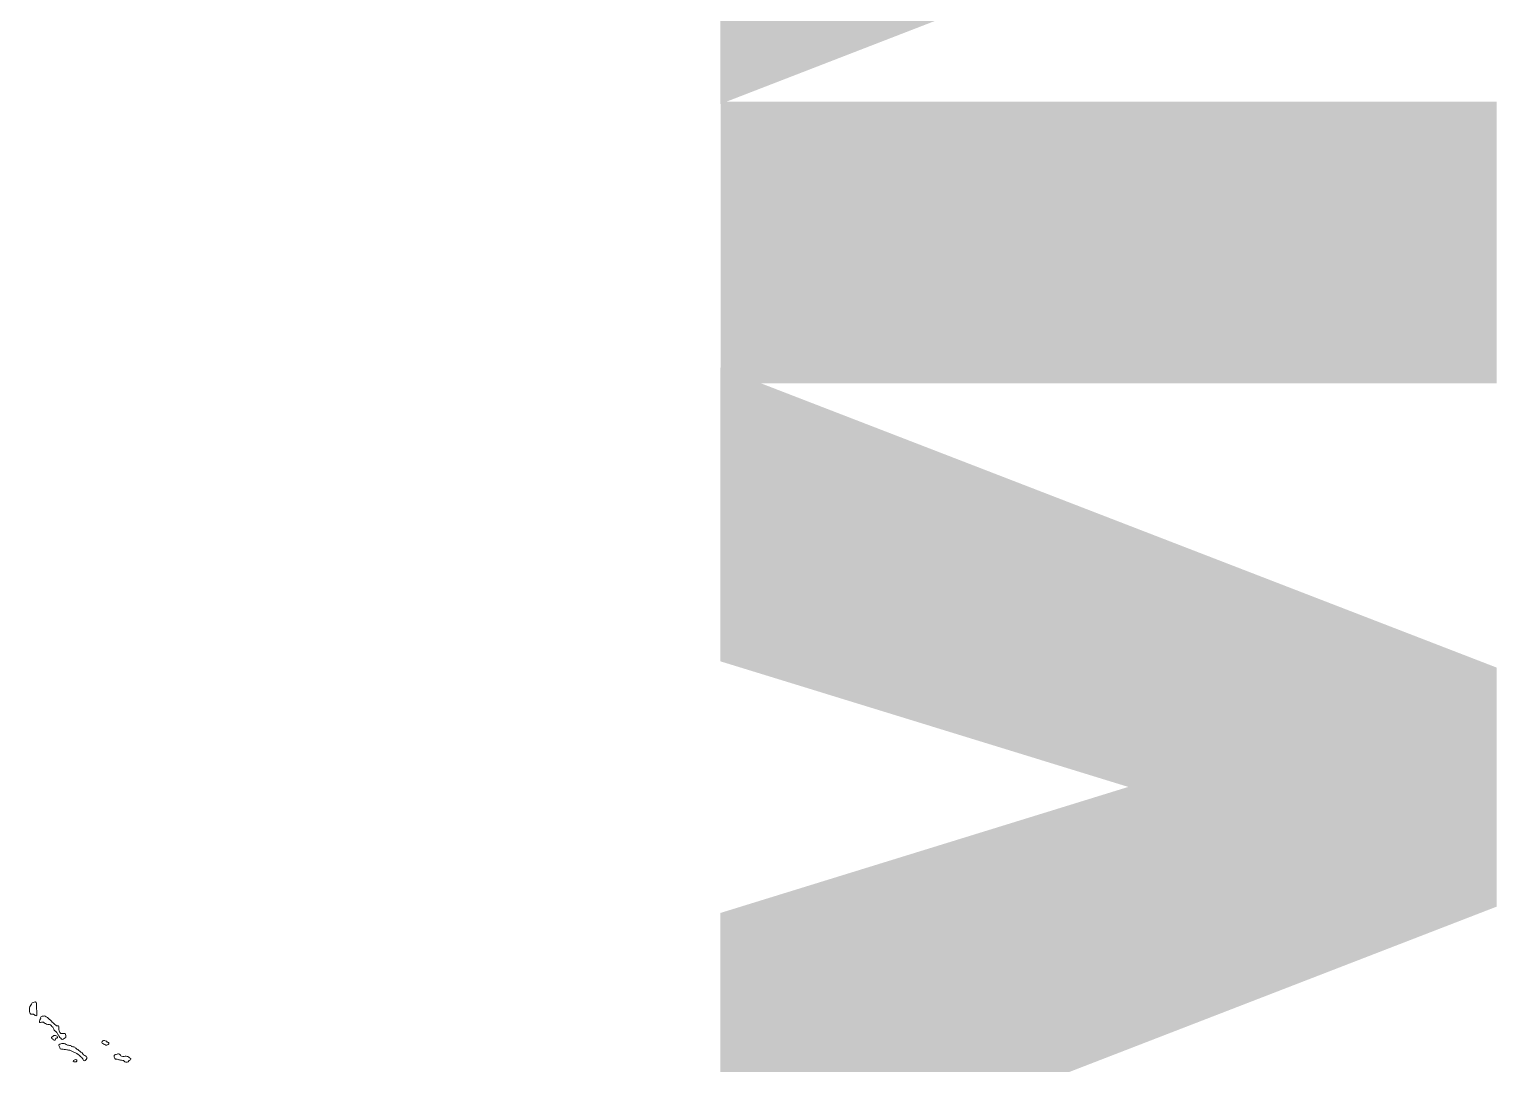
# Model space of a CAD drawing. Header units: millimetres. Extents: x 7106 to 73427, y -466 to 50348.
# Drawn here: x 42359.3 to 42516.8, y 7579.4 to 7690.4 of the extents above; entities that cross this region are included whole.
import ezdxf

# ---------------------------------------------------------------- set-up
doc = ezdxf.new("R2010")
doc.units = ezdxf.units.MM
doc.layers.add('02', color=1, linetype='Continuous')
doc.layers.add('Cotas', color=1, linetype='Continuous')

# ---------------------------------------------------------------- blocks, each defined once
blk = doc.blocks.new('ESTACIÓN DE TRABAJO VIVOTECK')
at = {"layer": '02', "transparency": 33554687}
for points in [[(-156.82, 2199.64), (-32.6, 2151.57), (-32.6, 2113.36), (-156.82, 2065.27), (-156.82, 2112.35), (-91.55, 2132.47), (-156.82, 2152.59)], [(-156.81, 2020.58), (-156.81, 2065.62), (-32.6, 2065.62), (-32.6, 2020.58)], [(-156.82, 2023.07), (-32.6, 1975.07), (-32.6, 1936.81), (-156.82, 1888.75), (-156.82, 1935.8), (-91.55, 1955.97), (-156.82, 1976.07)]]:
    blk.add_hatch(color=256, dxfattribs=at).paths.add_polyline_path(points)
at = {"layer": '02', "lineweight": 18}
blk.add_lwpolyline([(-255.16, 1914.65, 0.01897), (-255.48, 1914.82)], format="xyb", dxfattribs=at)
for points in [[(-267.42, 1920.24), (-267.42, 1920.5), (-267.34, 1920.84), (-267.34, 1920.84)], [(-267.34, 1920.84), (-267.34, 1920.84), (-267.01, 1921.19), (-267.01, 1921.33)], [(-267.01, 1921.33), (-267.01, 1921.43), (-266.65, 1921.59), (-266.46, 1921.55)], [(-266.46, 1921.55), (-266.25, 1921.48), (-266.26, 1921.19), (-266.26, 1920.78)], [(-267.34, 1919.81), (-267.39, 1919.98), (-267.42, 1920.12), (-267.42, 1920.24)], [(-266.88, 1919.6), (-267.08, 1919.54), (-267.3, 1919.62), (-267.34, 1919.81)], [(-266.48, 1919.38), (-266.72, 1919.51), (-266.7, 1919.66), (-266.88, 1919.6)], [(-266.2, 1919.66), (-266.2, 1919.39), (-266.23, 1919.27), (-266.48, 1919.38)], [(-266.26, 1920.78), (-266.26, 1920.39), (-266.2, 1919.88), (-266.2, 1919.66)], [(-265.8, 1918.45), (-265.8, 1918.65), (-265.67, 1918.83), (-265.62, 1918.83)], [(-265.62, 1918.83), (-265.55, 1918.83), (-265.7, 1919.18), (-265.52, 1919.21)], [(-265.52, 1919.21), (-265.31, 1919.27), (-264.99, 1919.37), (-264.87, 1919.27)], [(-264.87, 1919.27), (-264.76, 1919.18), (-264.68, 1919.18), (-264.53, 1919.07)], [(-264.53, 1919.07), (-264.34, 1918.9), (-264.2, 1918.75), (-264.08, 1918.68)], [(-264.08, 1918.68), (-263.94, 1918.61), (-263.8, 1918.32), (-263.63, 1918.24)], [(-265.46, 1918.31), (-265.8, 1918.24), (-265.8, 1918.24), (-265.8, 1918.45)], [(-265.01, 1918.18), (-265.2, 1918.31), (-265.12, 1918.32), (-265.46, 1918.31)], [(-264.2, 1917.93), (-264.56, 1917.97), (-264.83, 1918.06), (-265.01, 1918.18)], [(-263.8, 1917.61), (-263.96, 1917.74), (-263.84, 1917.88), (-264.2, 1917.93)], [(-263.52, 1917.18), (-263.56, 1917.38), (-263.62, 1917.48), (-263.8, 1917.61)], [(-263.63, 1918.24), (-263.48, 1918.12), (-263.21, 1917.77), (-263.07, 1917.74)], [(-263.21, 1916.17), (-263.42, 1916.19), (-263.4, 1916.25), (-263.62, 1916.08)], [(-263.12, 1916.78), (-263.21, 1916.94), (-263.47, 1916.94), (-263.52, 1917.18)], [(-262.94, 1915.89), (-262.95, 1916.1), (-262.98, 1916.11), (-263.21, 1916.17)], [(-262.84, 1916.36), (-262.99, 1916.44), (-262.98, 1916.65), (-263.12, 1916.78)], [(-263.07, 1917.74), (-262.9, 1917.7), (-262.72, 1917.87), (-262.71, 1917.56)], [(-262.54, 1915.88), (-262.68, 1916.02), (-262.68, 1916.3), (-262.84, 1916.36)], [(-262.71, 1917.56), (-262.68, 1917.21), (-262.72, 1917), (-262.62, 1916.79)], [(-262.62, 1916.79), (-262.5, 1916.65), (-262.47, 1916.5), (-262.28, 1916.49)], [(-262.28, 1916.49), (-262.08, 1916.44), (-261.65, 1916.65), (-261.62, 1916.36)], [(-261.62, 1916.36), (-261.62, 1916.1), (-261.47, 1915.88), (-261.68, 1915.79)], [(-263.62, 1916.08), (-263.84, 1915.89), (-263.9, 1915.97), (-263.9, 1915.79)], [(-263.9, 1915.79), (-263.9, 1915.69), (-263.77, 1915.74), (-263.64, 1915.61)], [(-263.64, 1915.61), (-263.52, 1915.49), (-263.44, 1915.35), (-263.31, 1915.45)], [(-263.31, 1915.45), (-263.22, 1915.45), (-263.24, 1915.69), (-263.17, 1915.74)], [(-263.17, 1915.74), (-263.12, 1915.79), (-262.91, 1915.74), (-262.94, 1915.89)], [(-262.56, 1914.24), (-262.5, 1914.4), (-262.84, 1914.56), (-262.69, 1914.7)], [(-262.69, 1914.7), (-262.5, 1914.85), (-262.21, 1914.91), (-262.06, 1914.91)], [(-262.28, 1914.02), (-262.47, 1914.02), (-262.57, 1914.02), (-262.56, 1914.24)], [(-262.25, 1915.59), (-262.35, 1915.74), (-262.4, 1915.75), (-262.54, 1915.88)], [(-261.62, 1913.93), (-261.98, 1913.98), (-262.06, 1914.02), (-262.28, 1914.02)], [(-261.68, 1915.79), (-261.92, 1915.7), (-262.12, 1915.46), (-262.25, 1915.59)], [(-262.06, 1914.91), (-261.88, 1914.91), (-261.86, 1914.94), (-261.68, 1914.85)], [(-261.68, 1914.85), (-261.48, 1914.73), (-261.36, 1914.68), (-261.14, 1914.62)], [(-260.94, 1913.82), (-261.28, 1913.89), (-261.32, 1913.84), (-261.62, 1913.93)], [(-261.14, 1914.62), (-260.94, 1914.54), (-260.72, 1914.6), (-260.67, 1914.45)], [(-260.39, 1913.55), (-260.58, 1913.72), (-260.63, 1913.7), (-260.94, 1913.82)], [(-260.67, 1914.45), (-260.6, 1914.35), (-260.3, 1914.45), (-260.15, 1914.3)], [(-260.15, 1914.3), (-260, 1914.16), (-260.01, 1914.16), (-259.8, 1914.02)], [(-259.8, 1914.02), (-259.6, 1913.94), (-259.36, 1913.67), (-259.24, 1913.58)], [(-255.48, 1914.82), (-255.68, 1914.89), (-255.97, 1915.02), (-255.78, 1915.21)], [(-255.78, 1915.21), (-255.62, 1915.4), (-255.44, 1915.4), (-255.27, 1915.35)], [(-255.27, 1915.35), (-255.09, 1915.35), (-255.06, 1915.21), (-254.94, 1915.14)], [(-254.72, 1914.86), (-254.82, 1914.65), (-255, 1914.67), (-255.16, 1914.65)], [(-254.94, 1915.14), (-254.82, 1915.11), (-254.61, 1915.09), (-254.72, 1914.86)], [(-259.62, 1913.17), (-259.84, 1913.42), (-260.19, 1913.46), (-260.39, 1913.55)], [(-260.39, 1912.05), (-260.39, 1912.14), (-260.3, 1912.22), (-260.16, 1912.28)], [(-259.94, 1911.98), (-260.09, 1911.98), (-260.35, 1911.88), (-260.39, 1912.05)], [(-260.16, 1912.28), (-260.01, 1912.36), (-259.88, 1912.36), (-259.8, 1912.22)], [(-259.8, 1912.22), (-259.74, 1912.12), (-259.8, 1911.97), (-259.94, 1911.98)], [(-259.04, 1912.68), (-259.17, 1912.77), (-259.4, 1912.96), (-259.62, 1913.17)], [(-259.24, 1913.58), (-259.12, 1913.55), (-259.04, 1913.44), (-258.88, 1913.27)], [(-258.76, 1912.18), (-258.86, 1912.29), (-258.88, 1912.6), (-259.04, 1912.68)], [(-258.88, 1913.27), (-258.76, 1913.09), (-258.72, 1913.04), (-258.54, 1912.96)], [(-258.23, 1912.53), (-258.3, 1912.23), (-258.66, 1912.05), (-258.76, 1912.18)], [(-258.54, 1912.96), (-258.36, 1912.86), (-258.16, 1912.82), (-258.23, 1912.53)], [(-253.85, 1912.89), (-253.85, 1913.04), (-253.68, 1913.14), (-253.5, 1913.17)], [(-253.74, 1912.48), (-253.85, 1912.6), (-253.85, 1912.82), (-253.85, 1912.89)], [(-253.22, 1912.36), (-253.39, 1912.48), (-253.6, 1912.31), (-253.74, 1912.48)], [(-253.5, 1913.17), (-253.34, 1913.24), (-253.17, 1913.31), (-253, 1913.21)], [(-252.65, 1912.23), (-252.96, 1912.23), (-253.01, 1912.29), (-253.22, 1912.36)], [(-253, 1913.21), (-252.79, 1913.09), (-252.86, 1912.92), (-252.65, 1912.86)], [(-252.65, 1912.86), (-252.44, 1912.82), (-252.09, 1912.86), (-251.92, 1912.86)], [(-252.13, 1911.99), (-252.25, 1912.18), (-252.4, 1912.18), (-252.65, 1912.23)], [(-251.5, 1912.11), (-251.57, 1911.95), (-251.92, 1911.81), (-252.13, 1911.99)], [(-251.92, 1912.86), (-251.73, 1912.82), (-251.57, 1912.82), (-251.47, 1912.68)], [(-251.18, 1912.41), (-251.25, 1912.23), (-251.45, 1912.29), (-251.5, 1912.11)], [(-251.47, 1912.68), (-251.41, 1912.55), (-251.13, 1912.57), (-251.18, 1912.41)]]:
    blk.add_open_spline(points, degree=3, dxfattribs=at)

msp = doc.modelspace()

# ---------------------------------------------------------------- block references
at = {"layer": 'Cotas', "xscale": 0.6706941871998696, "yscale": 0.6706941871998696, "zscale": 0.6706941871998696}
msp.add_blockref('ESTACIÓN DE TRABAJO VIVOTECK', (42538.62, 6297.25), dxfattribs=at)

doc.saveas('drawing.dxf')
